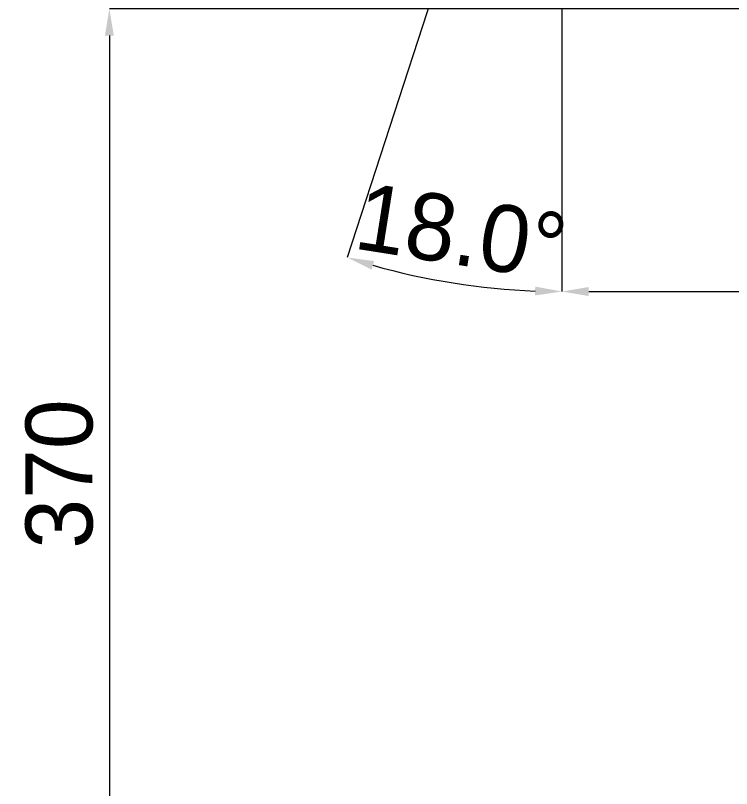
# Model space of a CAD drawing. Extents: x 0 to 790, y 0 to 579.
# Drawn here: x 344.6 to 451.5, y 141.5 to 257 of the extents above; entities that cross this region are included whole.
import ezdxf

# ---------------------------------------------------------------- set-up
doc = ezdxf.new("R2010")
doc.units = 0
doc.header["$LTSCALE"] = 10
doc.header["$MEASUREMENT"] = 0
doc.header["$PDMODE"] = 3
doc.header["$PDSIZE"] = -10
doc.layers.get('0').update_dxf_attribs({"linetype": 'CONTINUOUS'})
doc.layers.get('DEFPOINTS').update_dxf_attribs({"linetype": 'CONTINUOUS'})
doc.styles.add('Daelim Dimension', font='')
doc.styles.get('Daelim Dimension').set_extended_font_data('나눔고딕')
doc.dimstyles.new('DEFAULT', dxfattribs={"dimscale": 2, "dimtxt": 2, "dimasz": 2, "dimexe": 0, "dimexo": 2, "dimgap": 1, "dimtad": 1, "dimdec": 0, "dimzin": 9, "dimdsep": 46, "dimtxsty": 'Daelim Dimension', "dimcen": 0.5, "dimclrd": 5, "dimclre": 5, "dimclrt": 256, "dimadec": 1, "dimazin": 0, "dimtfac": 1, "dimtdec": 0, "dimtix": 1, "dimtmove": 0, "dimatfit": 3, "dimfxl": 1, "dimtolj": 1, "dimtzin": 1, "dimlwd": 9, "dimlwe": 9, "dimarcsym": 0})

# ---------------------------------------------------------------- blocks, each defined once
blk = doc.blocks.new('*D2')
at = {"color": 5, "lineweight": 9, "ltscale": 0.5, "transparency": 16777216}
for p, q in [((426.19, 315.41), (426.19, 215.73)), ((532.57, 252.95), (532.57, 215.73)), ((430.19, 215.73), (528.57, 215.73))]:
    blk.add_line(p, q, dxfattribs=at)
at = {"color": 5, "ltscale": 0.5, "transparency": 16777216}
for points in [[(430.19, 216.4), (430.19, 215.06), (426.19, 215.73)], [(528.57, 216.4), (528.57, 215.06), (532.57, 215.73)]]:
    blk.add_solid(points, dxfattribs=at)
at = {"layer": 'DEFPOINTS', "color": 0, "ltscale": 0.5, "transparency": 16777216}
for p in [(426.19, 319.41), (532.57, 256.95), (532.57, 215.73)]:
    blk.add_point(p, dxfattribs=at)
at = {"color": 7, "lineweight": -3, "ltscale": 0.5, "transparency": 16777216, "insert": (479.38, 223.17), "char_height": 10, "attachment_point": 5, "style": 'Daelim Dimension'}
blk.add_mtext('\\A1;106', dxfattribs=at)
blk = doc.blocks.new('*D3')
at = {"color": 5, "lineweight": 9, "ltscale": 0.5, "transparency": 16777216}
for p, q in [((426.19, 313.96), (426.19, 215.73)), ((423.72, 311.8), (394.15, 220.81))]:
    blk.add_line(p, q, dxfattribs=at)
blk.add_arc((426.19, 319.41), 103.68, 254.2107, 267.7893, dxfattribs=at)
at = {"color": 5, "ltscale": 0.5, "transparency": 16777216}
for points in [[(397.79, 219), (398.17, 220.28), (394.15, 220.81)], [(422.2, 216.47), (422.18, 215.14), (426.19, 215.73)]]:
    blk.add_solid(points, dxfattribs=at)
at = {"layer": 'DEFPOINTS', "color": 0, "ltscale": 0.5, "transparency": 16777216}
for p in [(431.44, 335.58), (426.19, 319.41), (426.19, 317.96), (424.95, 315.6), (404.64, 218)]:
    blk.add_point(p, dxfattribs=at)
at = {"color": 7, "lineweight": -3, "ltscale": 0.5, "transparency": 16777216, "insert": (411.18, 224.61), "char_height": 10, "attachment_point": 5, "rotation": 351, "style": 'Daelim Dimension'}
blk.add_mtext('\\A1;18.0°', dxfattribs=at)
blk = doc.blocks.new('*D5')
at = {"color": 5, "lineweight": 9, "ltscale": 0.5, "transparency": 16777216}
for p, q in [((503.01, 257.95), (358.65, 257.95)), ((358.65, 253.95), (358.65, 123.01)), ((505.79, 119.01), (358.65, 119.01))]:
    blk.add_line(p, q, dxfattribs=at)
at = {"color": 5, "ltscale": 0.5, "transparency": 16777216}
for points in [[(357.98, 253.95), (359.31, 253.95), (358.65, 257.95)], [(357.98, 123.01), (359.31, 123.01), (358.65, 119.01)]]:
    blk.add_solid(points, dxfattribs=at)
at = {"layer": 'DEFPOINTS', "color": 0, "ltscale": 0.5, "transparency": 16777216}
for p in [(507.01, 257.95), (358.65, 119.01), (509.79, 119.01)]:
    blk.add_point(p, dxfattribs=at)
at = {"color": 7, "lineweight": -3, "ltscale": 0.5, "transparency": 16777216, "insert": (351.2, 188.48), "char_height": 10, "attachment_point": 5, "rotation": 90, "style": 'Daelim Dimension'}
blk.add_mtext('\\A1;370', dxfattribs=at)

msp = doc.modelspace()

# ---------------------------------------------------------------- dimensions: what is measured, and where the dimension line sits
at = {"color": 7, "lineweight": -3, "ltscale": 0.5}
dim = msp.add_angular_dim_2l(base=(404.64, 218), line1=((424.95, 315.6), (431.44, 335.58)), line2=((426.19, 319.41), (426.19, 317.96)), dimstyle='DEFAULT', override={"dimtxt": 5, "dimclrd": 5, "dimclre": 5, "dimclrt": 7}, dxfattribs=at)
dim.commit()
dim.dimension.update_dxf_attribs({"geometry": '*D3', "text_midpoint": (411.18, 224.61)})
dim = msp.add_linear_dim(base=(532.57, 215.73), p1=(426.19, 319.41), p2=(532.57, 256.95), dimstyle='DEFAULT', override={"dimtxt": 5, "dimclrd": 5, "dimclre": 5, "dimclrt": 7}, dxfattribs=at)
dim.commit()
dim.dimension.update_dxf_attribs({"geometry": '*D2', "text_midpoint": (479.38, 223.17)})
dim = msp.add_linear_dim(base=(358.65, 119.01), p1=(507.01, 257.95), p2=(509.79, 119.01), angle=90, text='370', dimstyle='DEFAULT', override={"dimtxt": 5, "dimclrd": 5, "dimclre": 5, "dimclrt": 7}, dxfattribs=at)
dim.commit()
dim.dimension.update_dxf_attribs({"geometry": '*D5', "text_midpoint": (351.2, 188.48)})

doc.saveas('drawing.dxf')
